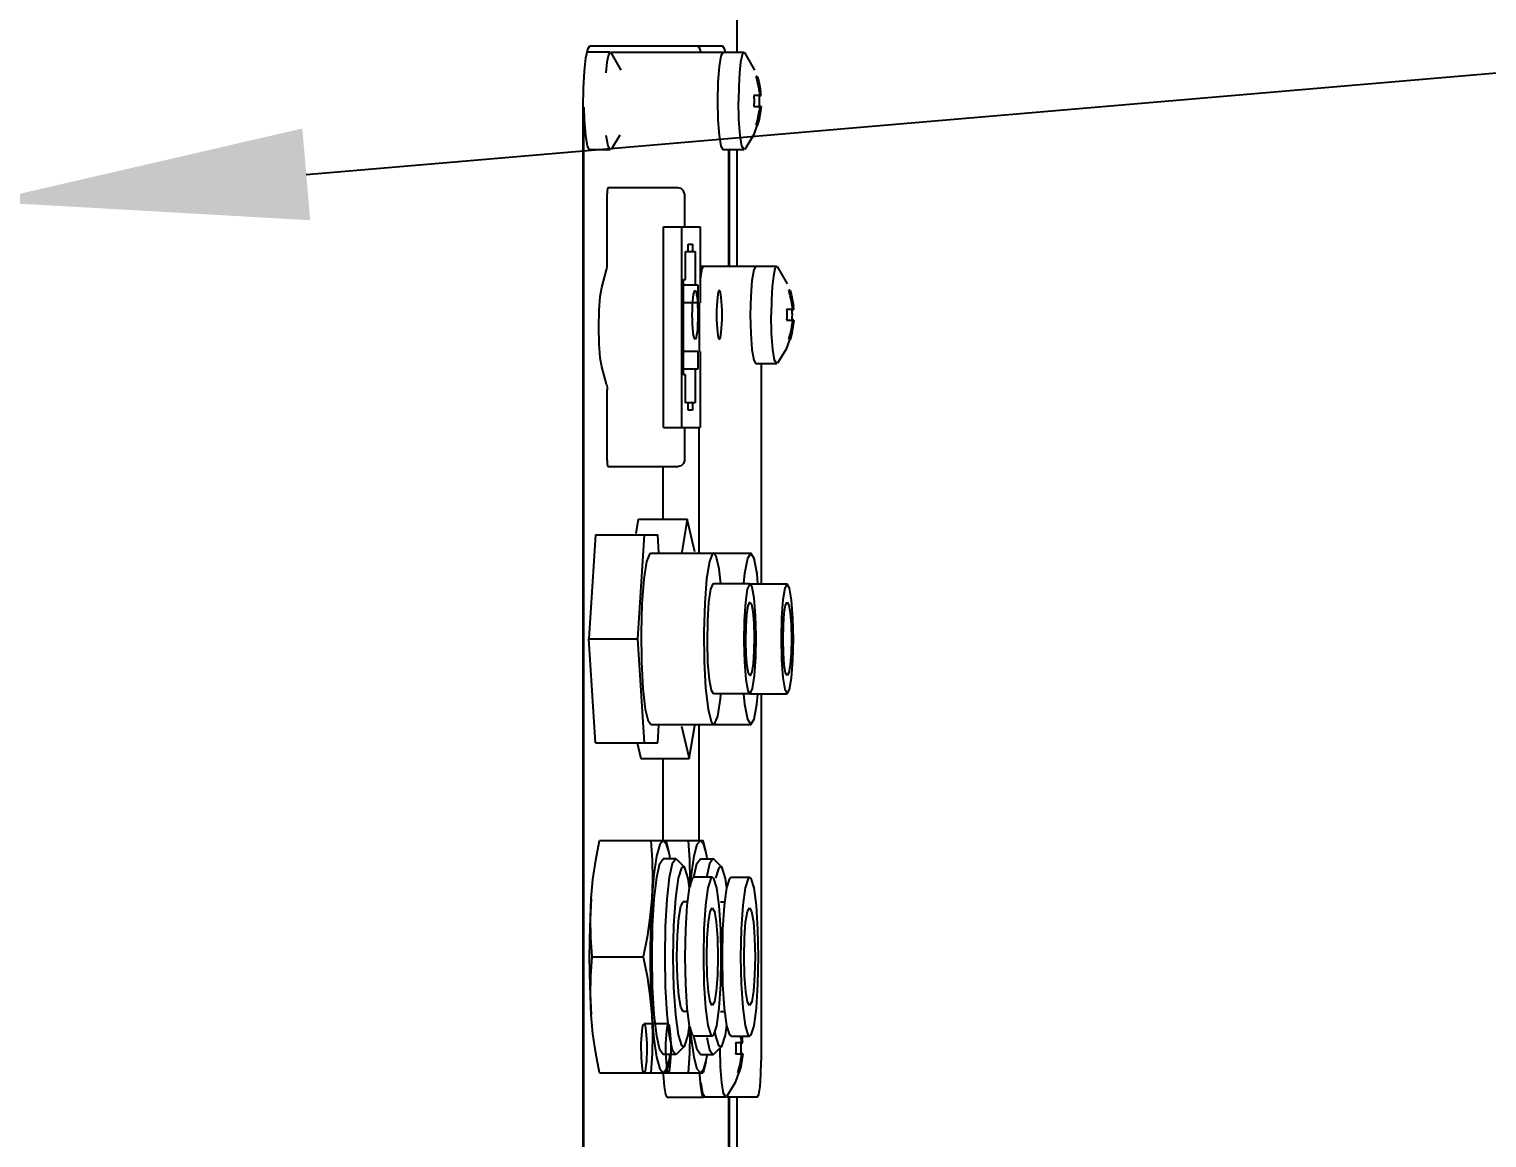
# Model space of a CAD drawing. Header units: millimetres. Extents: x 4086 to 8300, y 123 to 1549.
# Drawn here: x 7364.15 to 7386.77, y 365.78 to 382.98 of the extents above; entities that cross this region are included whole.
import ezdxf

# ---------------------------------------------------------------- set-up
doc = ezdxf.new("R2010")
doc.units = ezdxf.units.MM
doc.styles.get("Standard").update_dxf_attribs({"font": 'simsun.ttc'})
doc.dimstyles.new('直径标注', dxfattribs={"dimtxt": 5, "dimasz": 5, "dimexe": 1.5, "dimexo": 0, "dimtad": 1, "dimtoh": 1, "dimdec": 0, "dimlfac": 10, "dimdsep": 46, "dimtxsty": 'Standard', "dimblk": '_FILLED', "dimcen": 0.09, "dimadec": 0, "dimazin": 0, "dimtol": 1, "dimtp": 0.001, "dimtm": 0.001, "dimtfac": 1, "dimtdec": 0, "dimtofl": 0, "dimtmove": 0, "dimatfit": 3, "dimldrblk": '_FILLED', "dimfxl": 1, "dimtolj": 1, "dimarcsym": 0})

# ---------------------------------------------------------------- blocks, each defined once
blk = doc.blocks.new('_FILLED')
at = {"color": 0, "linetype": 'ByBlock'}
blk.add_solid([(0, 0), (-1, 0.1429), (-1, -0.1429)], dxfattribs=at)
blk = doc.blocks.new('*D2222')
at = {"color": 0, "lineweight": -2}
for p in [(7368.448, 380.73), (7450.625, 382.838)]:
    blk.add_line(p, (7393.154, 382.838), dxfattribs=at)
at = {"color": 0}
for p, q in [((7362.899, 380.166), (7362.899, 380.346)), ((7362.809, 380.256), (7362.989, 380.256))]:
    blk.add_line(p, q, dxfattribs=at)
at = {"layer": 'Defpoints', "color": 0}
for p in [(7362.332, 380.208), (7363.466, 380.305)]:
    blk.add_point(p, dxfattribs=at)
at = {"color": 0, "linetype": 'ByBlock', "lineweight": -2, "xscale": 5, "yscale": 5, "zscale": 5, "rotation": 184.8779594182185}
blk.add_blockref('_FILLED', (7363.466, 380.305), dxfattribs=at)
at = {"color": 0, "insert": (7422.202, 388.378), "char_height": 5, "attachment_point": 5}
blk.add_mtext('\\A1;\\A1;{\\H1.4x;2-M6\\fSource Han Sans CN Normal|b0|i0|c134|p34;\\H0.714286x;\\C0; \\fSource Han Sans CN Normal|b0|i0|c0|p34;\\H1.399999x;\\C7;depth\\fSimSun|b0|i0|c134|p2;\\H1x;\\C256;10}', dxfattribs=at)

msp = doc.modelspace()

# ---------------------------------------------------------------- linework, layer by layer
at = {"color": 7, "linetype": 'Continuous'}
for p, q in [((7375.13449, 382.61948), (7375.13449, 383.58003)), ((7372.78897, 382.54093), (7372.81875, 382.67564)), ((7373.16609, 382.6275), (7372.80811, 382.6275)), ((7372.81875, 382.67564), (7372.85192, 382.72236)), ((7372.85192, 382.72236), (7374.9068, 382.72236)), ((7373.17851, 382.6275), (7375.24238, 382.6275)), ((7373.33582, 382.34951), (7373.17851, 382.61948)), ((7374.56298, 382.67564), (7374.5298, 382.72236)), ((7374.57362, 382.6275), (7374.56298, 382.67564)), ((7374.9175, 382.6275), (7374.88474, 382.56974)), ((7375.41211, 382.34951), (7375.25479, 382.61948)), ((7372.76537, 382.33175), (7372.78897, 382.54093)), ((7375.17238, 382.30571), (7375.16086, 382.10072)), ((7375.43806, 382.25079), (7375.42958, 382.24951)), ((7375.45327, 382.16647), (7375.42958, 382.24951)), ((7375.44841, 382.24951), (7375.47145, 382.16907)), ((7375.47037, 382.08614), (7375.45327, 382.16647)), ((7375.47145, 382.16907), (7375.48873, 382.08877)), ((7375.16086, 382.10072), (7375.15676, 381.86867)), ((7375.47521, 381.95214), (7375.39602, 381.95214)), ((7375.39809, 381.89651), (7375.39835, 381.86867)), ((7375.48164, 382.00905), (7375.47037, 382.08614)), ((7375.48079, 381.95977), (7375.47521, 381.95214)), ((7375.48164, 381.95214), (7375.50689, 381.95214)), ((7375.48344, 381.92434), (7375.48196, 381.95214)), ((7375.48873, 382.08877), (7375.50047, 382.00905)), ((7375.50689, 381.95215), (7375.50013, 382.0036)), ((7375.5069, 381.95215), (7375.50047, 382.00905)), ((7372.7449, 343.45243), (7372.7449, 381.77381)), ((7372.7556, 343.45243), (7372.7556, 381.77381)), ((7372.75772, 381.7741), (7372.76212, 381.57827)), ((7375.16315, 381.58091), (7375.15676, 381.86867)), ((7375.39732, 381.81299), (7375.39602, 381.78519)), ((7375.39602, 381.78519), (7375.47521, 381.78519)), ((7375.50689, 381.78519), (7375.48164, 381.78519)), ((7375.48314, 381.75674), (7375.48164, 381.72828)), ((7375.48432, 381.84082), (7375.48462, 381.86867)), ((7375.50689, 381.78515), (7375.48856, 381.64761)), ((7375.50047, 381.72828), (7375.5069, 381.78515)), ((7372.76212, 381.57827), (7372.78068, 381.33209)), ((7375.18171, 381.3332), (7375.16315, 381.58091)), ((7375.48089, 381.60355), (7375.39045, 381.33958)), ((7375.44435, 381.48654), (7375.44841, 381.48783)), ((7375.47122, 381.56733), (7375.44841, 381.48783)), ((7375.48856, 381.64761), (7375.47122, 381.56733)), ((7373.31416, 381.33958), (7373.1785, 381.11783)), ((7375.39045, 381.33958), (7375.25478, 381.11783)), ((7373.16609, 381.10983), (7372.84122, 381.10983)), ((7375.24238, 381.10983), (7374.9175, 381.10983)), ((7375.00312, 381.10983), (7375.00312, 379.30758)), ((7375.01383, 381.10983), (7375.01383, 379.30758)), ((7375.13449, 379.30758), (7375.13449, 381.11783)), ((7373.11734, 379.33445), (7373.11734, 380.42687)), ((7374.22231, 380.52173), (7373.12805, 380.52173)), ((7374.31656, 380.42687), (7374.31656, 379.91465)), ((7373.99334, 379.91465), (7374.56292, 379.91465)), ((7373.99334, 376.80341), (7373.99334, 379.91465)), ((7374.27609, 376.80341), (7374.27609, 379.91465)), ((7374.56292, 379.91465), (7374.56292, 378.73845)), ((7374.37456, 379.64906), (7374.44091, 379.64906)), ((7374.37456, 379.53524), (7374.37456, 379.64906)), ((7374.44091, 379.64906), (7374.44091, 379.53524)), ((7374.33389, 379.53524), (7374.48586, 379.53524)), ((7374.33389, 379.0989), (7374.33389, 379.53524)), ((7374.48586, 379.53524), (7374.48586, 379.01353)), ((7373.03397, 378.97591), (7373.1106, 379.24633)), ((7374.56292, 379.30758), (7375.75008, 379.30758)), ((7375.4252, 379.30758), (7375.39244, 379.24982)), ((7375.91981, 379.02959), (7375.7625, 379.29956)), ((7374.30392, 379.0989), (7374.33389, 379.0989)), ((7374.30392, 377.61917), (7374.30392, 379.0989)), ((7374.30392, 379.01353), (7374.52439, 379.01353)), ((7374.52439, 379.01353), (7374.52439, 378.73845)), ((7375.68008, 378.98579), (7375.66856, 378.7808)), ((7374.52439, 378.73845), (7374.30392, 378.73845)), ((7374.54794, 378.73845), (7374.54794, 377.97961)), ((7375.66856, 378.7808), (7375.66446, 378.54874)), ((7375.94577, 378.93087), (7375.93728, 378.92958)), ((7375.96097, 378.84655), (7375.93728, 378.92958)), ((7375.95611, 378.92958), (7375.97916, 378.84915)), ((7375.97807, 378.76622), (7375.96097, 378.84655)), ((7375.98934, 378.68913), (7375.97807, 378.76622)), ((7375.97916, 378.84915), (7375.99643, 378.76885)), ((7375.99643, 378.76885), (7376.00817, 378.68913)), ((7375.67085, 378.26099), (7375.66446, 378.54874)), ((7375.98292, 378.63222), (7375.90373, 378.63222)), ((7375.90579, 378.57659), (7375.90605, 378.54874)), ((7375.9885, 378.63984), (7375.98292, 378.63222)), ((7375.98934, 378.63222), (7376.01459, 378.63222)), ((7375.99114, 378.60442), (7375.98967, 378.63222)), ((7375.99202, 378.5209), (7375.99232, 378.54874)), ((7376.01459, 378.63222), (7376.00783, 378.68368)), ((7376.0146, 378.63222), (7376.00817, 378.68913)), ((7375.98859, 378.28363), (7375.89815, 378.01966)), ((7375.90502, 378.49307), (7375.90373, 378.46527)), ((7375.90373, 378.46527), (7375.98292, 378.46527)), ((7375.99626, 378.32769), (7375.97892, 378.24741)), ((7376.01459, 378.46527), (7375.98934, 378.46527)), ((7375.99085, 378.43682), (7375.98934, 378.40836)), ((7376.01459, 378.46523), (7375.99626, 378.32769)), ((7376.00817, 378.40836), (7376.0146, 378.46523)), ((7375.68941, 378.01328), (7375.67085, 378.26099)), ((7375.95205, 378.16662), (7375.95611, 378.1679)), ((7375.97892, 378.24741), (7375.95611, 378.1679)), ((7374.52439, 377.97961), (7374.30392, 377.97961)), ((7374.52439, 377.97961), (7374.52439, 377.70454)), ((7374.56292, 377.97961), (7374.56292, 376.80341)), ((7375.89815, 378.01966), (7375.76248, 377.79791)), ((7373.1106, 377.47174), (7373.03397, 377.74216)), ((7374.52439, 377.70454), (7374.30392, 377.70454)), ((7374.33389, 377.61917), (7374.30392, 377.61917)), ((7374.33389, 377.18283), (7374.33389, 377.61917)), ((7374.48586, 377.70454), (7374.48586, 377.18283)), ((7375.75008, 377.7899), (7375.4252, 377.7899)), ((7375.51082, 377.7899), (7375.51082, 374.37513)), ((7373.11734, 376.2912), (7373.11734, 377.38362)), ((7374.48586, 377.18283), (7374.33389, 377.18283)), ((7374.37456, 377.06901), (7374.37456, 377.18283)), ((7374.44091, 377.18283), (7374.44091, 377.06901)), ((7374.44091, 377.06901), (7374.37456, 377.06901)), ((7373.99334, 376.80341), (7374.56292, 376.80341)), ((7374.31656, 376.80341), (7374.31656, 376.2912)), ((7374.5476, 374.8494), (7374.5476, 376.80341)), ((7373.12805, 376.19634), (7374.22231, 376.19634)), ((7373.9821, 376.19634), (7373.9821, 375.37734)), ((7373.56909, 375.15429), (7373.60553, 375.37734)), ((7373.60553, 375.37734), (7374.35952, 375.37734)), ((7374.35952, 375.37734), (7374.27597, 374.86582)), ((7374.47934, 374.87388), (7374.35952, 375.37734)), ((7372.93952, 375.13397), (7372.83448, 373.52143)), ((7372.93952, 375.13397), (7373.9036, 375.13397)), ((7373.69351, 375.13397), (7373.58847, 373.52143)), ((7373.92162, 374.85742), (7373.9036, 375.13397)), ((7373.79856, 374.8494), (7375.34726, 374.8494)), ((7374.70514, 374.72137), (7374.66253, 374.45289)), ((7375.4591, 374.37513), (7375.44432, 374.53311)), ((7375.33482, 374.37513), (7374.76933, 374.37513)), ((7375.34726, 374.37513), (7375.91276, 374.37513)), ((7372.83448, 373.52143), (7373.58847, 373.52143)), ((7372.93952, 371.9089), (7372.83448, 373.52143)), ((7373.58847, 373.52143), (7373.69351, 371.9089)), ((7375.33482, 372.66774), (7374.76933, 372.66774)), ((7375.23542, 372.66774), (7375.2502, 372.50976)), ((7375.34726, 372.66774), (7375.91276, 372.66774)), ((7375.44371, 372.50515), (7375.45802, 372.65605)), ((7375.51082, 372.66774), (7375.51082, 366.97645)), ((7373.79856, 372.19347), (7375.34726, 372.19347)), ((7373.9036, 371.9089), (7373.92162, 372.18545)), ((7374.27365, 372.16899), (7374.39347, 371.66553)), ((7374.39347, 371.66553), (7374.47702, 372.17704)), ((7374.5476, 370.39122), (7374.5476, 372.19347)), ((7372.93952, 371.9089), (7373.9036, 371.9089)), ((7373.58155, 371.9089), (7373.63947, 371.66553)), ((7373.63947, 371.66553), (7374.39347, 371.66553)), ((7373.9821, 371.66553), (7373.9821, 370.39122)), ((7372.94135, 370.08763), (7373.00139, 370.39122)), ((7373.00139, 370.39122), (7374.61035, 370.39122)), ((7373.98706, 370.39122), (7373.93443, 370.32982)), ((7374.07323, 370.22138), (7374.03228, 370.39122)), ((7374.37336, 370.39122), (7374.39385, 370.08762)), ((7374.56499, 370.39122), (7374.51237, 370.32982)), ((7374.65117, 370.22138), (7374.61021, 370.39122)), ((7373.93443, 370.32982), (7373.88538, 370.14976)), ((7374.08873, 370.14976), (7374.07323, 370.22123)), ((7374.09507, 370.10666), (7374.08873, 370.14976)), ((7374.46332, 370.14976), (7374.4212, 369.86332)), ((7374.51237, 370.32982), (7374.46332, 370.14976)), ((7374.66667, 370.14976), (7374.65116, 370.22123)), ((7374.673, 370.10666), (7374.66667, 370.14976)), ((7374.18244, 370.10666), (7373.98706, 370.10666)), ((7374.20188, 370.09684), (7374.18244, 370.10666)), ((7374.31603, 369.98121), (7374.20188, 370.09684)), ((7374.31603, 369.98099), (7374.27129, 369.96999)), ((7374.32613, 369.96801), (7374.31603, 369.98099)), ((7374.37756, 369.80033), (7374.32613, 369.96801)), ((7374.39385, 370.08762), (7374.39963, 369.78722)), ((7374.56499, 370.10666), (7374.76037, 370.10666)), ((7374.77982, 370.09684), (7374.76037, 370.10666)), ((7374.89397, 369.98121), (7374.77982, 370.09684)), ((7374.84923, 369.96999), (7374.79765, 369.806)), ((7374.89397, 369.98099), (7374.84923, 369.96999)), ((7374.90407, 369.96801), (7374.89397, 369.98099)), ((7374.95549, 369.80033), (7374.90407, 369.96801)), ((7374.39743, 369.65227), (7374.37756, 369.80033)), ((7374.39963, 369.78722), (7374.39532, 369.668)), ((7374.39779, 369.65495), (7374.44304, 369.8025)), ((7374.4212, 369.86332), (7374.40527, 369.67936)), ((7374.44304, 369.8025), (7374.46773, 369.82163)), ((7374.75048, 369.82209), (7374.46773, 369.82209)), ((7374.97536, 369.65227), (7374.95549, 369.80033)), ((7374.97572, 369.65495), (7375.02098, 369.8025)), ((7375.02098, 369.8025), (7375.04566, 369.82163)), ((7375.04566, 369.82209), (7375.32841, 369.82209)), ((7374.36125, 369.3827), (7374.39779, 369.65495)), ((7374.93919, 369.3827), (7374.97572, 369.65495)), ((7374.36866, 369.43793), (7374.29808, 369.43793)), ((7374.87601, 369.43793), (7374.9466, 369.43793)), ((7374.915, 369.01261), (7374.93919, 369.3827)), ((7374.90653, 368.58898), (7374.915, 369.01261)), ((7374.20229, 368.58898), (7374.20966, 368.91557)), ((7372.88399, 368.58898), (7373.67802, 368.58898)), ((7374.20974, 368.26075), (7374.20229, 368.58898)), ((7374.91508, 368.16337), (7374.90653, 368.58898)), ((7374.93967, 367.7902), (7374.91508, 368.16337)), ((7374.36856, 367.74003), (7374.29808, 367.74003)), ((7374.39877, 367.51802), (7374.36173, 367.7902)), ((7374.87601, 367.74003), (7374.9465, 367.74003)), ((7374.9767, 367.51802), (7374.93967, 367.7902)), ((7374.37645, 367.37196), (7374.39754, 367.52701)), ((7374.3953, 367.5105), (7374.39963, 367.39072)), ((7374.44416, 367.37371), (7374.39877, 367.51802)), ((7374.40543, 367.49685), (7374.4212, 367.31464)), ((7374.95438, 367.37196), (7374.97548, 367.52701)), ((7375.02209, 367.37371), (7374.9767, 367.51802)), ((7374.08178, 367.36115), (7374.12952, 367.14558)), ((7374.31603, 367.19675), (7374.20188, 367.08112)), ((7374.27002, 367.20995), (7374.31603, 367.19693)), ((7374.31603, 367.19693), (7374.32487, 367.20797)), ((7374.32487, 367.20797), (7374.37645, 367.37196)), ((7374.39963, 367.39072), (7374.39385, 367.09033)), ((7374.4212, 367.31464), (7374.46332, 367.0282)), ((7374.46773, 367.35633), (7374.44569, 367.37258)), ((7374.75048, 367.35587), (7374.46773, 367.35587)), ((7374.66508, 367.33695), (7374.70745, 367.14558)), ((7374.89397, 367.19675), (7374.77982, 367.08112)), ((7374.84796, 367.20995), (7374.89397, 367.19693)), ((7374.89397, 367.19693), (7374.9028, 367.20797)), ((7374.9028, 367.20797), (7374.95438, 367.37196)), ((7375.04566, 367.35633), (7375.02362, 367.37258)), ((7375.04566, 367.35587), (7375.32841, 367.35587)), ((7375.19093, 367.24963), (7375.11174, 367.24963)), ((7375.11381, 367.194), (7375.11407, 367.16616)), ((7375.19735, 367.30654), (7375.19014, 367.35587)), ((7375.19651, 367.25726), (7375.19093, 367.24963)), ((7375.19735, 367.24963), (7375.22261, 367.24963)), ((7375.19915, 367.22183), (7375.19768, 367.24963)), ((7375.21139, 367.3391), (7375.21619, 367.30654)), ((7375.22261, 367.24964), (7375.21585, 367.30109)), ((7375.22261, 367.24964), (7375.21619, 367.30654)), ((7373.00139, 366.78674), (7372.94134, 367.09034)), ((7373.88538, 367.0282), (7373.93443, 366.84814)), ((7374.18244, 367.0713), (7373.98706, 367.0713)), ((7374.12952, 367.14558), (7374.18244, 367.0713)), ((7374.18244, 367.0713), (7374.20188, 367.08112)), ((7374.39385, 367.09033), (7374.37336, 366.78674)), ((7374.46332, 367.0282), (7374.51237, 366.84814)), ((7374.56499, 367.0713), (7374.76037, 367.0713)), ((7374.70745, 367.14558), (7374.76037, 367.0713)), ((7374.76037, 367.0713), (7374.77982, 367.08112)), ((7374.87887, 366.8784), (7374.87247, 367.16616)), ((7375.11303, 367.11048), (7375.11174, 367.08268)), ((7375.11174, 367.08268), (7375.19093, 367.08268)), ((7375.22261, 367.08268), (7375.19735, 367.08268)), ((7375.19886, 367.05423), (7375.19735, 367.02577)), ((7375.20004, 367.13831), (7375.20033, 367.16616)), ((7375.22261, 367.08264), (7375.20428, 366.94511)), ((7375.21619, 367.02577), (7375.22262, 367.08264)), ((7373.00139, 366.78674), (7374.61035, 366.78674)), ((7373.93443, 366.84814), (7373.98706, 366.78674)), ((7373.98636, 366.78674), (7373.98699, 366.75865)), ((7374.07323, 366.95658), (7374.03228, 366.78674)), ((7374.51237, 366.84814), (7374.56499, 366.78674)), ((7374.55189, 366.78674), (7374.55257, 366.75697)), ((7374.65117, 366.95658), (7374.61021, 366.78674)), ((7374.89742, 366.63069), (7374.87887, 366.8784)), ((7375.1966, 366.90104), (7375.10617, 366.63707)), ((7375.16006, 366.78403), (7375.16413, 366.78532)), ((7375.18694, 366.86482), (7375.16413, 366.78532)), ((7375.20428, 366.94511), (7375.18694, 366.86482)), ((7374.57268, 366.62958), (7374.60045, 366.46508)), ((7375.10617, 366.63707), (7374.9705, 366.41532)), ((7374.04632, 366.40732), (7374.61181, 366.40732)), ((7374.60045, 366.46508), (7374.63322, 366.40732)), ((7374.95809, 366.40732), (7374.63322, 366.40732)), ((7375.44661, 366.40732), (7374.9705, 366.40732)), ((7375.00312, 366.40732), (7375.00312, 364.88015)), ((7375.01383, 366.40732), (7375.01383, 364.88015)), ((7375.13449, 364.88015), (7375.13449, 366.41532))]:
    msp.add_line(p, q, dxfattribs=at)
at = {"color": 6, "linetype": 'Continuous'}
msp.add_line((7374.06772, 367.54558), (7373.69073, 367.54558), dxfattribs=at)
at = {"color": 7, "linetype": 'Continuous'}
for points in [[(7373.16609, 382.6275), (7373.13783, 382.58498), (7373.11412, 382.47176), (7373.0961, 382.30571)], [(7374.88474, 382.56974), (7374.85696, 382.40525), (7374.8384, 382.15906)], [(7374.9068, 382.72236), (7374.93998, 382.67563), (7374.95061, 382.6275)], [(7375.24238, 382.6275), (7375.21412, 382.58498), (7375.19041, 382.47176), (7375.17238, 382.30571)], [(7372.7449, 381.77381), (7372.75017, 382.06786), (7372.76537, 382.33175)], [(7374.8384, 382.15906), (7374.83188, 381.86867), (7374.8384, 381.57827), (7374.85696, 381.33209)], [(7375.44841, 382.24951), (7375.44435, 382.25079), (7375.44233, 382.25079)], [(7375.39602, 381.95214), (7375.39732, 381.92434), (7375.39809, 381.89651)], [(7375.48164, 382.00905), (7375.48314, 381.98057), (7375.48079, 381.95977)], [(7375.48462, 381.86867), (7375.48432, 381.89651), (7375.48344, 381.92434)], [(7375.39835, 381.86867), (7375.39809, 381.84082), (7375.39732, 381.81299)], [(7375.42958, 381.48783), (7375.45235, 381.56721), (7375.4697, 381.64748), (7375.48164, 381.72828)], [(7375.47521, 381.78519), (7375.4808, 381.77756), (7375.48314, 381.75674)], [(7375.48196, 381.78519), (7375.48344, 381.81299), (7375.48432, 381.84082)], [(7375.42958, 381.48783), (7375.43806, 381.48654), (7375.4408, 381.48654)], [(7372.78068, 381.33209), (7372.80845, 381.16759), (7372.84122, 381.10983)], [(7373.16609, 381.10983), (7373.13327, 381.1678), (7373.10542, 381.3332)], [(7374.85696, 381.33209), (7374.88474, 381.16759), (7374.9175, 381.10983)], [(7375.24238, 381.10983), (7375.20955, 381.1678), (7375.18171, 381.3332)], [(7373.12805, 380.52173), (7373.12269, 380.50902), (7373.11878, 380.4743), (7373.11734, 380.42687)], [(7374.31656, 380.42687), (7374.30393, 380.4743), (7374.26944, 380.50902), (7374.22231, 380.52173)], [(7373.1106, 379.24633), (7373.11412, 379.26659), (7373.1165, 379.29762), (7373.11734, 379.33445)], [(7374.61181, 379.30758), (7374.58705, 379.26355), (7374.56641, 379.14088), (7374.56292, 379.09475)], [(7375.39244, 379.24982), (7375.36466, 379.08532), (7375.3461, 378.83914)], [(7375.75008, 379.30758), (7375.72182, 379.26506), (7375.69811, 379.15184), (7375.68008, 378.98579)], [(7373.03397, 377.74216), (7373.0092, 377.88524), (7372.99261, 378.10213), (7372.98677, 378.35903), (7372.99261, 378.61594), (7373.0092, 378.83283), (7373.03397, 378.97591)], [(7374.48271, 378.16932), (7374.4744, 378.17655), (7374.4664, 378.19795), (7374.45902, 378.23272), (7374.45244, 378.28045), (7374.44714, 378.33767), (7374.44319, 378.40293), (7374.44075, 378.47375), (7374.4399, 378.54874), (7374.44072, 378.62244), (7374.44313, 378.69333), (7374.44706, 378.75871), (7374.45244, 378.81703), (7374.4589, 378.86404), (7374.46626, 378.89903), (7374.47425, 378.92068), (7374.48271, 378.92816)], [(7374.48271, 378.92816), (7374.49103, 378.92094), (7374.49903, 378.89953), (7374.5064, 378.86477), (7374.51298, 378.81703), (7374.51829, 378.75981), (7374.52224, 378.69455), (7374.52468, 378.62374), (7374.52552, 378.54874), (7374.52471, 378.47505), (7374.52229, 378.40416), (7374.51837, 378.33878), (7374.51298, 378.28045), (7374.50653, 378.23345), (7374.49916, 378.19846), (7374.49117, 378.17681), (7374.48271, 378.16932)], [(7374.85971, 378.92816), (7374.85139, 378.92094), (7374.8434, 378.89953), (7374.83602, 378.86477), (7374.82944, 378.81703), (7374.82414, 378.75981), (7374.82019, 378.69455), (7374.81774, 378.62374), (7374.8169, 378.54874), (7374.81772, 378.47505), (7374.82013, 378.40416), (7374.82405, 378.33878), (7374.82944, 378.28045), (7374.83589, 378.23345), (7374.84326, 378.19846), (7374.85125, 378.17681), (7374.85971, 378.16932)], [(7374.85971, 378.16932), (7374.86802, 378.17655), (7374.87602, 378.19795), (7374.8834, 378.23272), (7374.88998, 378.28045), (7374.89528, 378.33767), (7374.89923, 378.40293), (7374.90168, 378.47375), (7374.90252, 378.54874), (7374.9017, 378.62244), (7374.89929, 378.69333), (7374.89537, 378.75871), (7374.88998, 378.81703), (7374.88352, 378.86404), (7374.87616, 378.89903), (7374.86817, 378.92068), (7374.85971, 378.92816)], [(7375.3461, 378.83914), (7375.33958, 378.54874), (7375.3461, 378.25835), (7375.36466, 378.01216)], [(7375.95611, 378.92958), (7375.95205, 378.93087), (7375.95003, 378.93087)], [(7375.90373, 378.63222), (7375.90502, 378.60442), (7375.90579, 378.57659)], [(7375.90605, 378.54874), (7375.90579, 378.5209), (7375.90502, 378.49307)], [(7375.98934, 378.68913), (7375.99085, 378.66065), (7375.9885, 378.63984)], [(7375.98967, 378.46527), (7375.99114, 378.49307), (7375.99202, 378.5209)], [(7375.99232, 378.54874), (7375.99202, 378.57659), (7375.99114, 378.60442)], [(7375.93728, 378.1679), (7375.96006, 378.24728), (7375.9774, 378.32756), (7375.98934, 378.40836)], [(7375.98292, 378.46527), (7375.9885, 378.45764), (7375.99085, 378.43682)], [(7375.93728, 378.1679), (7375.94577, 378.16662), (7375.9485, 378.16662)], [(7375.36466, 378.01216), (7375.39244, 377.84767), (7375.4252, 377.7899)], [(7375.75008, 377.7899), (7375.71725, 377.84788), (7375.68941, 378.01328)], [(7373.10981, 377.47452), (7373.1138, 377.45411), (7373.11642, 377.4222), (7373.11734, 377.38362)], [(7373.11734, 376.2912), (7373.11878, 376.24377), (7373.12269, 376.20905), (7373.12805, 376.19634)], [(7374.31656, 376.2912), (7374.30393, 376.24377), (7374.26944, 376.20905), (7374.22231, 376.19634)], [(7373.79856, 372.19374), (7373.76054, 372.23695), (7373.71379, 372.42645), (7373.67671, 372.74864), (7373.65425, 373.16405), (7373.64916, 373.6221), (7373.66196, 374.06705), (7373.69158, 374.45127), (7373.73437, 374.72137)], [(7373.73437, 374.72137), (7373.78479, 374.84378), (7373.79856, 374.84913)], [(7374.76933, 374.84903), (7374.75581, 374.84398), (7374.70514, 374.72137)], [(7374.88172, 374.37513), (7374.85509, 374.61029), (7374.80813, 374.80409), (7374.76933, 374.84903)], [(7375.34726, 374.8494), (7375.29579, 374.76857), (7375.25082, 374.53772), (7375.23628, 374.38448)], [(7375.44432, 374.53311), (7375.39898, 374.76779), (7375.34726, 374.8494)], [(7374.66253, 374.45289), (7374.63306, 374.07354), (7374.62002, 373.63283), (7374.6247, 373.17448), (7374.64677, 372.75747)], [(7374.76933, 372.66777), (7374.73695, 372.71744), (7374.70496, 372.88634), (7374.68245, 373.1527), (7374.67315, 373.47483), (7374.6784, 373.80321), (7374.69762, 374.09143), (7374.72806, 374.29282)], [(7374.72806, 374.29282), (7374.76472, 374.37415), (7374.76933, 374.3751)], [(7375.29356, 374.29282), (7375.26325, 374.09276), (7375.24409, 373.80813), (7375.2386, 373.48176), (7375.24763, 373.15874), (7375.26988, 372.891), (7375.30189, 372.71921), (7375.33482, 372.6678)], [(7375.33482, 374.37506), (7375.33042, 374.37423), (7375.29356, 374.29282)], [(7375.37609, 372.75005), (7375.40639, 372.95011), (7375.42555, 373.23474), (7375.43104, 373.56111), (7375.42201, 373.88413), (7375.39977, 374.15187), (7375.36776, 374.32366), (7375.33482, 374.37506)], [(7375.91276, 374.37513), (7375.8757, 374.30943), (7375.84463, 374.12497), (7375.8239, 373.85091), (7375.81644, 373.52477), (7375.8236, 373.19837), (7375.84422, 372.92161), (7375.87551, 372.73413), (7375.91276, 372.66774)], [(7375.91276, 372.66774), (7375.94981, 372.73344), (7375.98088, 372.9179), (7376.00161, 373.19196), (7376.00907, 373.5181), (7376.00191, 373.8445), (7375.98129, 374.12126), (7375.95, 374.30873), (7375.91276, 374.37513)], [(7375.33482, 372.95232), (7375.31323, 372.98544), (7375.29191, 373.09804), (7375.27691, 373.27561), (7375.2707, 373.49037), (7375.27421, 373.70928), (7375.28702, 373.90143), (7375.30731, 374.03569)], [(7375.30731, 374.03569), (7375.33175, 374.08991), (7375.33482, 374.09055)], [(7375.33482, 374.09055), (7375.35641, 374.05743), (7375.37773, 373.94483), (7375.39273, 373.76725), (7375.39894, 373.5525), (7375.39544, 373.33359), (7375.38262, 373.14144), (7375.36233, 373.00718)], [(7375.91276, 372.9523), (7375.88805, 372.99611), (7375.86734, 373.11908), (7375.85352, 373.30179), (7375.84854, 373.51921), (7375.85332, 373.73681), (7375.86706, 373.92132), (7375.88793, 374.0463), (7375.91276, 374.09056)], [(7375.91276, 374.09056), (7375.93746, 374.04676), (7375.95817, 373.92379), (7375.97199, 373.74108), (7375.97697, 373.52366), (7375.97219, 373.30606), (7375.95845, 373.12155), (7375.93758, 372.99657), (7375.91276, 372.9523)], [(7375.36233, 373.00718), (7375.33789, 372.95296), (7375.33482, 372.95232)], [(7374.64677, 372.75747), (7374.68356, 372.43258), (7374.73053, 372.23878), (7374.76933, 372.19383)], [(7374.83352, 372.3215), (7374.87612, 372.58998), (7374.88149, 372.65903)], [(7375.33482, 372.6678), (7375.33923, 372.66864), (7375.37609, 372.75005)], [(7375.2502, 372.50976), (7375.29554, 372.27508), (7375.34726, 372.19347)], [(7375.34726, 372.19347), (7375.39874, 372.2743), (7375.44371, 372.50515)], [(7374.76933, 372.19383), (7374.78284, 372.19888), (7374.83352, 372.3215)], [(7373.79543, 370.39122), (7373.81592, 370.08762), (7373.82169, 369.78722), (7373.81095, 369.4901)], [(7374.07323, 370.22123), (7374.03968, 370.32982), (7373.98706, 370.39122)], [(7374.65116, 370.22123), (7374.61762, 370.32982), (7374.56499, 370.39122)], [(7373.88538, 370.14976), (7373.84327, 369.86332), (7373.81095, 369.4901)], [(7372.86846, 369.4901), (7372.89644, 369.78724), (7372.94135, 370.08763)], [(7373.81582, 368.58898), (7373.8244, 369.06329), (7373.84902, 369.48708), (7373.887, 369.82063), (7373.93454, 370.03351), (7373.98706, 370.10664)], [(7374.18244, 370.10666), (7374.12952, 370.03238), (7374.08178, 369.81681)], [(7374.27129, 369.96999), (7374.21971, 369.806), (7374.17763, 369.4967)], [(7374.46538, 369.82262), (7374.51248, 370.03351), (7374.56499, 370.10664)], [(7374.76037, 370.10666), (7374.70745, 370.03238), (7374.65972, 369.81681)], [(7374.08178, 369.81681), (7374.0439, 369.48105), (7374.01958, 369.05797), (7374.0112, 368.58898)], [(7374.75048, 369.82163), (7374.7269, 369.80425), (7374.68151, 369.65994), (7374.64448, 369.38775), (7374.61989, 369.01459), (7374.61134, 368.58898)], [(7374.88961, 368.58898), (7374.88114, 369.01261), (7374.85695, 369.3827), (7374.82042, 369.65495), (7374.77516, 369.8025), (7374.75048, 369.82163)], [(7375.32841, 369.82163), (7375.30484, 369.80425), (7375.25945, 369.65994), (7375.22242, 369.38775), (7375.19783, 369.01459), (7375.18928, 368.58898)], [(7375.46754, 368.58898), (7375.45907, 369.01261), (7375.43489, 369.3827), (7375.39835, 369.65495), (7375.3531, 369.8025), (7375.32841, 369.82163)], [(7372.86846, 369.4901), (7372.84815, 369.05543), (7372.84122, 368.58898), (7372.84815, 368.12252), (7372.86846, 367.68786)], [(7372.88399, 368.58898), (7372.8635, 368.89258), (7372.85772, 369.19298), (7372.86846, 369.4901)], [(7373.81095, 369.4901), (7373.78298, 369.19297), (7373.73807, 368.89257), (7373.67802, 368.58898)], [(7373.81095, 369.4901), (7373.79064, 369.05548), (7373.78371, 368.58898), (7373.79064, 368.12248), (7373.81095, 367.68786)], [(7374.17763, 369.4967), (7374.14969, 369.07264), (7374.13997, 368.58898)], [(7374.20966, 368.91557), (7374.23036, 369.18938), (7374.26111, 369.37214), (7374.29808, 369.43791)], [(7374.3286, 368.58898), (7374.33706, 369.01261), (7374.36125, 369.3827)], [(7374.66486, 368.58898), (7374.67145, 368.8809), (7374.68994, 369.12565), (7374.71743, 369.28901), (7374.75048, 369.3478)], [(7374.75048, 369.3478), (7374.78288, 369.29136), (7374.81063, 369.12892), (7374.82944, 368.88237), (7374.8361, 368.58898)], [(7375.24279, 368.58898), (7375.24938, 368.8809), (7375.26788, 369.12565), (7375.29537, 369.28901), (7375.32841, 369.3478)], [(7375.32841, 369.3478), (7375.36081, 369.29136), (7375.38857, 369.12892), (7375.40737, 368.88237), (7375.41403, 368.58898)], [(7372.86846, 367.68786), (7372.85772, 367.98499), (7372.8635, 368.28539), (7372.88399, 368.58898)], [(7373.67802, 368.58898), (7373.73807, 368.28538), (7373.78298, 367.98498), (7373.81095, 367.68786)], [(7373.98706, 367.07132), (7373.93454, 367.14445), (7373.887, 367.35733), (7373.84902, 367.69088), (7373.8244, 368.11467), (7373.81582, 368.58898)], [(7374.0112, 368.58898), (7374.01958, 368.11999), (7374.0439, 367.69691), (7374.08178, 367.36115)], [(7374.13997, 368.58898), (7374.1496, 368.10757), (7374.17708, 367.68701)], [(7374.36173, 367.7902), (7374.33715, 368.16337), (7374.3286, 368.58898)], [(7374.61134, 368.58898), (7374.61981, 368.16535), (7374.644, 367.79526), (7374.68054, 367.52301), (7374.72579, 367.37546), (7374.75048, 367.35633)], [(7374.75048, 367.83016), (7374.71807, 367.8866), (7374.69032, 368.04904), (7374.67151, 368.29559), (7374.66486, 368.58898)], [(7374.75048, 367.35633), (7374.77405, 367.37371), (7374.81944, 367.51802), (7374.85647, 367.7902), (7374.88106, 368.16337), (7374.88961, 368.58898)], [(7374.8361, 368.58898), (7374.82951, 368.29706), (7374.81101, 368.05231), (7374.78352, 367.88895), (7374.75048, 367.83016)], [(7375.18928, 368.58898), (7375.19775, 368.16535), (7375.22193, 367.79526), (7375.25847, 367.52301), (7375.30372, 367.37546), (7375.32841, 367.35633)], [(7375.32841, 367.83016), (7375.29601, 367.8866), (7375.26825, 368.04904), (7375.24945, 368.29559), (7375.24279, 368.58898)], [(7375.32841, 367.35633), (7375.35198, 367.37371), (7375.39737, 367.51802), (7375.4344, 367.7902), (7375.45899, 368.16337), (7375.46754, 368.58898)], [(7375.41403, 368.58898), (7375.40744, 368.29706), (7375.38894, 368.05231), (7375.36145, 367.88895), (7375.32841, 367.83016)], [(7374.29808, 367.74005), (7374.26183, 367.80319), (7374.23078, 367.98492), (7374.20974, 368.26075)], [(7372.94134, 367.09034), (7372.89643, 367.39074), (7372.86846, 367.68786)], [(7373.81095, 367.68786), (7373.82169, 367.39072), (7373.81592, 367.09033), (7373.79543, 366.78674)], [(7373.81095, 367.68786), (7373.84327, 367.31464), (7373.88538, 367.0282)], [(7374.17708, 367.68701), (7374.2186, 367.37763), (7374.27002, 367.20995)], [(7373.69073, 366.78674), (7373.68241, 366.79396), (7373.67441, 366.81537), (7373.66704, 366.85013), (7373.66046, 366.89787), (7373.65515, 366.95509), (7373.65121, 367.02035), (7373.64876, 367.09116), (7373.64792, 367.16616), (7373.64873, 367.23985), (7373.65115, 367.31074), (7373.65507, 367.37612), (7373.66046, 367.43445), (7373.66691, 367.48145), (7373.67428, 367.51644), (7373.68227, 367.53809), (7373.69073, 367.54558)], [(7373.69073, 367.54558), (7373.69904, 367.53835), (7373.70704, 367.51695), (7373.71442, 367.48218), (7373.721, 367.43445), (7373.7263, 367.37723), (7373.73025, 367.31197), (7373.73269, 367.24115), (7373.73354, 367.16616), (7373.73272, 367.09246), (7373.73031, 367.02157), (7373.72639, 366.95619), (7373.721, 366.89787), (7373.71454, 366.85086), (7373.70718, 366.81587), (7373.69919, 366.79422), (7373.69073, 366.78674)], [(7374.06772, 367.54558), (7374.05941, 367.53835), (7374.05141, 367.51695), (7374.04403, 367.48218), (7374.03745, 367.43445), (7374.03215, 367.37723), (7374.0282, 367.31197), (7374.02576, 367.24115), (7374.02491, 367.16616), (7374.02573, 367.09246), (7374.02814, 367.02157), (7374.03207, 366.95619), (7374.03745, 366.89787), (7374.04391, 366.85086), (7374.05127, 366.81587), (7374.05926, 366.79422), (7374.06772, 366.78674)], [(7374.06772, 366.78674), (7374.07604, 366.79396), (7374.08404, 366.81537), (7374.09142, 366.85013), (7374.098, 366.89787), (7374.1033, 366.95509), (7374.10725, 367.02035), (7374.10969, 367.09116), (7374.11053, 367.16616), (7374.10972, 367.23985), (7374.1073, 367.31074), (7374.10338, 367.37612), (7374.098, 367.43445), (7374.09154, 367.48145), (7374.08418, 367.51644), (7374.07619, 367.53809), (7374.06772, 367.54558)], [(7374.79018, 367.425), (7374.79654, 367.37763), (7374.84796, 367.20995)], [(7374.56499, 367.07132), (7374.51334, 367.142), (7374.4654, 367.35442), (7374.46494, 367.35839)], [(7375.11174, 367.24963), (7375.11303, 367.22183), (7375.11381, 367.194)], [(7375.19735, 367.30654), (7375.19886, 367.27806), (7375.19651, 367.25726)], [(7375.20033, 367.16616), (7375.20004, 367.194), (7375.19915, 367.22183)], [(7374.07323, 366.95673), (7374.08873, 367.0282), (7374.09278, 367.05576)], [(7374.65116, 366.95673), (7374.66667, 367.0282), (7374.67072, 367.05576)], [(7375.11407, 367.16616), (7375.11381, 367.13831), (7375.11303, 367.11048)], [(7375.14529, 366.78532), (7375.16807, 366.8647), (7375.18542, 366.94497), (7375.19735, 367.02577)], [(7375.19093, 367.08268), (7375.19651, 367.07505), (7375.19886, 367.05423)], [(7375.19768, 367.08268), (7375.19915, 367.11048), (7375.20004, 367.13831)], [(7375.44661, 366.40732), (7375.47137, 366.45135), (7375.49202, 366.57402), (7375.50586, 366.75697), (7375.51082, 366.97645)], [(7373.98699, 366.75865), (7374.00091, 366.57401), (7374.02175, 366.45064), (7374.04632, 366.40732)], [(7373.98706, 366.78674), (7374.03968, 366.84814), (7374.07323, 366.95673)], [(7374.55257, 366.75697), (7374.56641, 366.57402), (7374.58705, 366.45135), (7374.61181, 366.40732)], [(7374.56499, 366.78674), (7374.61762, 366.84814), (7374.65116, 366.95673)], [(7375.14529, 366.78532), (7375.15378, 366.78403), (7375.15651, 366.78403)], [(7374.95809, 366.40732), (7374.92527, 366.4653), (7374.89742, 366.63069)]]:
    msp.add_lwpolyline(points, dxfattribs=at)

# ---------------------------------------------------------------- dimensions: what is measured, and where the dimension line sits
dim = msp.add_diameter_dim_2p(p1=(7362.33171, 380.20774), p2=(7363.46584, 380.30453), text='\\A1;{\\H1.4x;2-M6\\fSource Han Sans CN Normal|b0|i0|c134|p34;\\H0.714286x;\\C0; \\fSource Han Sans CN Normal|b0|i0|c0|p34;\\H1.399999x;\\C7;depth\\fSimSun|b0|i0|c134|p2;\\H1x;\\C256;10}', dimstyle='直径标注', override={"dimtxsty": 'Standard'})
dim.commit()
dim.dimension.update_dxf_attribs({"geometry": '*D2222', "text_midpoint": (7393.15423, 382.83822), "dimtype": 163})

doc.saveas('drawing.dxf')
